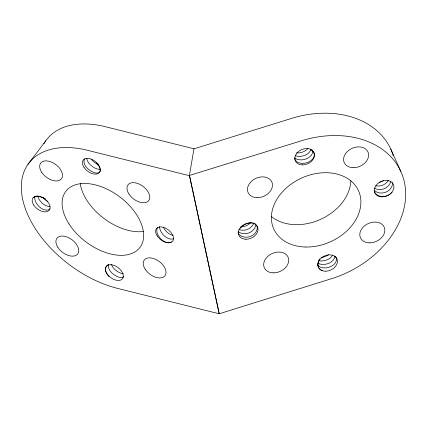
<?xml version="1.0" encoding="UTF-8"?>
<svg xmlns="http://www.w3.org/2000/svg" width="427" height="427" viewBox="0 0 427 427"><rect width="100%" height="100%" fill="white"/><g stroke="black" fill="none" stroke-linecap="round" stroke-linejoin="round"><path stroke-width="0.64" d="M393.198 155.487A92.974 69.953 -24.2 0 0 293.301 117.852L193.949 148.836L189.417 175.444L303.341 140.2A92.974 69.953 -24.2 0 1 404.3 181.795A92.974 69.953 -24.2 0 1 334.485 277.769L219.222 313.786L189.513 175.727L84.834 149.637A92.974 56.321 37.1 0 0 22.807 199.921A92.974 56.321 37.1 0 0 115.856 287.958L219.222 313.786L219.419 313.525M27.926 164.4L45.796 140.814M194.098 148.831L102.699 126.05A92.974 56.321 37.1 0 0 43.922 143.83M390.732 149.028L400.777 171.376M189.524 175.689L219.222 313.786M350.839 180.834A46.484 34.977 -24.2 0 1 320.266 219.505A46.484 34.977 -24.2 0 1 271.166 216.345M143.669 231.455A46.484 28.161 37.1 0 1 80.207 183.322M171.547 241.965A10.115 6.261 47.5 0 1 160.637 238.73A10.115 6.261 47.5 0 1 157.648 227.415M173.656 238.688A10.115 6.261 47.5 0 1 164.571 236.131A10.115 6.261 47.5 0 1 159.57 226.566M172.94 235.33A10.115 6.261 47.5 0 1 163.279 227.02M123.27 273.824A10.115 4.927 38.8 0 1 114.671 269.298A10.115 7.2 35.2 0 1 111.474 264.398M123.697 276.813A10.115 4.927 38.8 0 1 111.879 272.986A10.115 7.2 35.2 0 1 108.431 264.591M109.088 276.664A10.115 7.2 35.2 0 1 107.834 264.905M108.228 264.655A10.115 7.2 35.2 0 1 108.655 264.436M49.975 206.449A10.115 6.261 47.5 0 1 37.715 195.902M34.902 196.233A10.115 6.261 47.5 0 0 39.481 206.94A10.115 6.261 47.5 0 0 49.484 209.294A10.115 5.866 27.2 0 0 50.044 208.782M47.808 201.528A10.115 6.261 47.5 0 1 43.122 197.498M33.616 197.578A10.115 5.866 27.2 0 1 43.282 197.786M43.858 198.053A10.115 5.866 27.2 0 1 44.424 198.341M44.979 198.646A10.115 5.866 27.2 0 1 45.524 198.977M86.804 158.374A10.115 7.2 35.2 0 0 90.327 164.817A10.115 4.927 38.8 0 0 100.596 169.322M84.514 158.791A10.115 7.2 35.2 0 0 87.535 168.5A10.115 4.927 38.8 0 0 99.096 172.524A10.115 4.927 38.8 0 0 96.075 162.879M98.738 164.838A10.115 4.927 38.8 0 1 93.113 161.134A10.115 7.2 35.2 0 1 91.485 159.287M237.988 232.891A10.115 8.305 -15.7 0 0 246.182 237.225A10.115 8.305 -15.7 0 0 255.399 232.827A10.115 6.757 -30.7 0 0 256.205 224.821M238.085 231.477A10.115 8.305 -15.7 0 0 253.83 229.336A10.115 6.757 -30.7 0 0 255.709 224.554M253.803 222.963A10.115 6.757 -30.7 0 1 252.261 225.851A10.115 8.305 -15.7 0 1 238.917 229.464M240.476 228.258A10.115 6.757 -30.7 0 1 252.587 222.91M253.563 223.14A10.115 6.757 -30.7 0 1 254.022 223.294M254.455 223.481A10.115 6.757 -30.7 0 1 255.597 224.207M250.323 222.814A10.115 8.305 -15.7 0 1 240.871 226.742M308 148.479A10.115 6.971 -15 0 1 296.487 152.85M310.995 149.322A10.115 6.971 -15 0 1 295.319 155.679M294.454 158.252A10.115 8.092 -35.4 0 0 298.457 162.66A10.115 6.971 -15 0 0 312.345 159.367A10.115 6.971 -15 0 0 310.408 149.706M294.699 157.782A10.115 8.092 -35.4 0 0 296.888 159.17A10.115 6.971 -15 0 0 308.027 158.027A10.115 6.971 -15 0 0 312.628 150.149M375.771 185.836A10.115 8.305 -15.7 0 0 387.412 181.688A10.115 6.757 -30.7 0 0 388.335 180.263M374.121 187.992A10.115 8.305 -15.7 0 0 388.981 185.179A10.115 6.757 -30.7 0 0 390.764 181.331M383.702 180.285A10.115 8.305 -15.7 0 1 383.195 180.637M382.661 180.963A10.115 8.305 -15.7 0 1 379.144 182.318M374.41 190.437A10.115 8.305 -15.7 0 0 390.55 188.67A10.115 6.757 -30.7 0 0 392.296 182.553M392.119 192.161A10.115 8.305 -15.7 0 1 382.282 196.548A10.115 8.305 -15.7 0 1 374.292 191.264M334.939 256.024A10.115 6.971 -15 0 1 329.377 263.027A10.115 6.971 -15 0 1 319.054 263.737A10.115 8.092 -35.4 0 1 318.104 263.267M335.366 256.243A10.115 6.971 -15 0 1 333.023 265.263A10.115 6.971 -15 0 1 320.624 267.227A10.115 8.092 -35.4 0 1 317.458 264.671M332.612 255.234A10.115 6.971 -15 0 1 318.526 260.587M328.544 254.615A10.115 6.971 -15 0 1 321.083 257.444M322.188 270.713A10.115 8.092 -35.4 0 1 318.638 260.908M319.161 259.835A10.115 8.092 -35.4 0 1 319.812 258.799M305.465 247.009A46.484 34.977 -24.2 0 0 359.128 192.209A46.484 34.977 -24.2 0 0 283.838 190.373A46.484 34.977 -24.2 0 0 305.465 247.009M302.417 164.886A10.227 7.697 -24.2 0 0 314.096 152.754A10.227 7.697 -24.2 0 0 297.491 152.492A10.227 7.697 -24.2 0 0 302.417 164.886M381.861 196.831A10.227 7.697 -24.2 0 0 393.539 184.699A10.227 7.697 -24.2 0 0 376.934 184.443A10.227 7.697 -24.2 0 0 381.861 196.831M325.369 271.193A10.227 7.697 -24.2 0 0 337.047 259.061A10.227 7.697 -24.2 0 0 320.442 258.799A10.227 7.697 -24.2 0 0 325.369 271.193M245.925 239.243A10.227 7.697 -24.2 0 0 257.604 227.111A10.227 7.697 -24.2 0 0 240.999 226.854A10.227 7.697 -24.2 0 0 245.925 239.243M353.225 167.688A13.018 9.794 -24.2 0 0 368.09 152.247A13.018 9.794 -24.2 0 0 346.959 151.916A13.018 9.794 -24.2 0 0 353.225 167.688M369.456 242.856A13.018 9.794 -24.2 0 0 384.316 227.42A13.018 9.794 -24.2 0 0 363.185 227.089A13.018 9.794 -24.2 0 0 369.456 242.856M273.333 272.848A13.018 9.794 -24.2 0 0 288.198 257.406A13.018 9.794 -24.2 0 0 267.062 257.081A13.018 9.794 -24.2 0 0 273.333 272.848M257.102 197.674A13.018 9.794 -24.2 0 0 271.967 182.238A13.018 9.794 -24.2 0 0 250.836 181.907A13.018 9.794 -24.2 0 0 257.102 197.674M157.195 235.901A10.227 6.197 37.1 0 0 172.684 241.068A10.227 6.197 37.1 0 0 163.877 227.5A10.227 6.197 37.1 0 0 157.195 235.901M57.917 247.473A13.018 7.883 37.1 0 0 77.629 254.049A13.018 7.883 37.1 0 0 66.42 236.782A13.018 7.883 37.1 0 0 57.917 247.473M69.035 223.94A46.484 28.161 37.1 0 0 139.485 248.023A46.484 28.161 37.1 0 0 100.051 186.263A46.484 28.161 37.1 0 0 69.035 223.94M128.986 194.088A13.018 7.883 37.1 0 0 148.697 200.663A13.018 7.883 37.1 0 0 137.489 183.397A13.018 7.883 37.1 0 0 128.986 194.088M41.691 172.289A13.018 7.883 37.1 0 0 61.403 178.865A13.018 7.883 37.1 0 0 50.194 161.598A13.018 7.883 37.1 0 0 41.691 172.289M145.217 269.272A13.018 7.883 37.1 0 0 164.929 275.847A13.018 7.883 37.1 0 0 153.72 258.581A13.018 7.883 37.1 0 0 145.217 269.272M83.991 167.325A10.227 6.197 37.1 0 0 99.48 172.492A10.227 6.197 37.1 0 0 90.673 158.924A10.227 6.197 37.1 0 0 83.991 167.325M106.942 273.648A10.227 6.197 37.1 0 0 122.432 278.815A10.227 6.197 37.1 0 0 113.625 265.247A10.227 6.197 37.1 0 0 106.942 273.648M33.738 205.072A10.227 6.197 37.1 0 0 49.228 210.239A10.227 6.197 37.1 0 0 40.421 196.671A10.227 6.197 37.1 0 0 33.738 205.072"/></g></svg>
